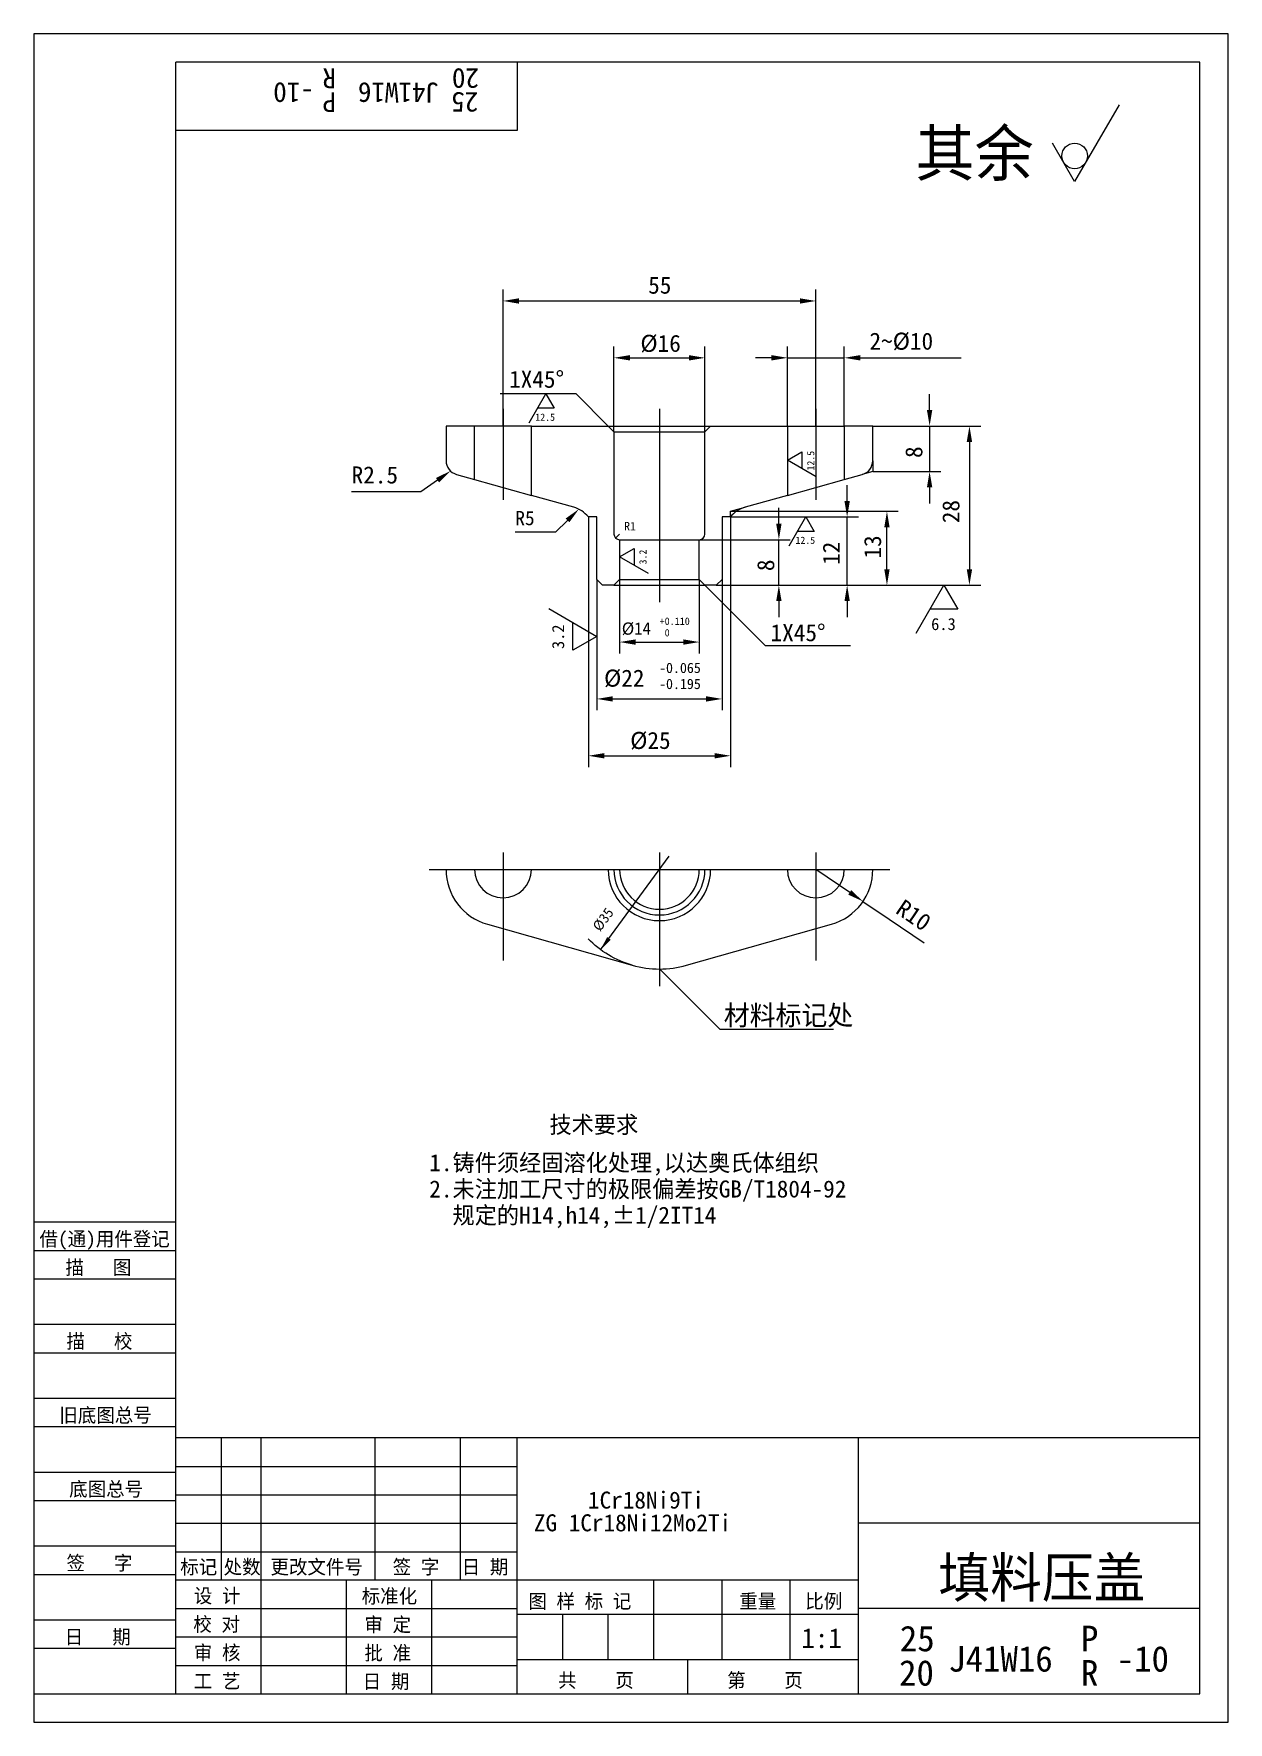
# Model space of a CAD drawing. Header units: metres. Extents: x 0 to 210, y 0 to 297.
import ezdxf

# ---------------------------------------------------------------- set-up
doc = ezdxf.new("R2010")
doc.units = ezdxf.units.M
for name, color, linetype in [('C', 6, 'Continuous'), ('D', 1, 'Continuous'), ('FL', 5, 'Continuous'), ('T', 7, 'Continuous'), ('TL', 4, 'Continuous')]:
    doc.layers.add(name, color=color, linetype=linetype)

# ---------------------------------------------------------------- blocks, each defined once
blk = doc.blocks.new('TUKUN4')
at = {"layer": 'FL'}
for p, q in [((0, 297), (0, 0)), ((210, 297), (0, 297)), ((210, 0), (210, 297)), ((0, 78), (25, 78)), ((0, 70), (25, 70)), ((0, 65), (25, 65)), ((0, 57), (25, 57)), ((0, 52), (25, 52)), ((33, 25), (33, 50)), ((40, 5), (40, 50)), ((60, 25), (60, 50)), ((75, 25), (75, 50)), ((25, 45), (85, 45)), ((0, 44), (25, 44)), ((0, 39), (25, 39)), ((25, 40), (85, 40)), ((25, 35), (85, 35)), ((0, 31), (25, 31)), ((25, 30), (85, 30)), ((0, 26), (25, 26)), ((70, 5), (70, 25)), ((0, 18), (25, 18)), ((25, 20), (85, 20)), ((25, 15), (85, 15)), ((0, 13), (25, 13)), ((25, 10), (85, 10)), ((0, 0), (210, 0))]:
    blk.add_line(p, q, dxfattribs=at)
at = {"layer": 'TL'}
for p, q in [((25, 5), (25, 292)), ((205, 292), (25, 292)), ((85, 292), (85, 280)), ((205, 5), (205, 292)), ((85, 280), (25, 280)), ((0, 88), (25, 88)), ((0, 83), (25, 83)), ((205, 50), (25, 50)), ((85, 5), (85, 50)), ((145, 5), (145, 50)), ((205, 35), (145, 35)), ((145, 25), (25, 25)), ((55, 5), (55, 25)), ((109, 11), (109, 25)), ((121, 11), (121, 25)), ((133, 11), (133, 25)), ((85, 19), (145, 19)), ((93, 11), (93, 19)), ((101, 11), (101, 19)), ((205, 20), (145, 20)), ((145, 11), (85, 11)), ((115, 5), (115, 11)), ((0, 5), (205, 5))]:
    blk.add_line(p, q, dxfattribs=at)
at = {"layer": 'T'}
for s, p in [('借(通)用件登记', (1, 83.76)), ('描   图', (5.56, 78.76)), ('描   校', (5.74, 65.76)), ('旧底图总号', (4.49, 52.76)), ('底图总号', (6.22, 39.76)), ('签   字', (5.74, 26.76)), ('标记', (25.75, 26.07)), ('处数', (33.38, 26.07)), ('更改文件号', (41.61, 26.07)), ('签 字', (63.1, 26.07)), ('日 期', (75.23, 26.07)), ('设 计', (28.14, 20.99)), ('标准化', (57.65, 20.93)), ('图 样 标 记', (86.95, 20.04)), ('重量', (124.03, 20.04)), ('比例', (135.64, 20.04)), ('校 对', (28.05, 15.99)), ('审 定', (58.13, 15.93)), ('日   期', (5.45, 13.76)), ('审 核', (28.14, 10.99)), ('批 准', (58.13, 10.93)), ('共    页', (92.18, 6.13)), ('第    页', (121.9, 6.13)), ('工 艺', (28.14, 5.99)), ('日 期', (57.84, 5.93))]:
    blk.add_text(s, height=2.5, dxfattribs=at).set_placement(p)

msp = doc.modelspace()

# ---------------------------------------------------------------- linework, layer by layer
at = {"layer": 'C'}
for points in [[(82.5, 231), (82.5, 215)], [(110, 231), (110, 197)], [(137.5, 231), (137.5, 215)], [(82.5, 153), (82.5, 134)], [(110, 153), (110, 129.5)], [(137.5, 153), (137.5, 134)], [(69.5, 150), (150.5, 150)]]:
    msp.add_lwpolyline(points, dxfattribs=at)
at = {"layer": 'D'}
for p, q in [((190.81, 284.52), (183, 271)), ((183, 271), (179.1, 277.76)), ((82.5, 228), (82.5, 252)), ((85.3, 250), (134.7, 250)), ((137.5, 228), (137.5, 252)), ((102, 227), (102, 242)), ((118, 227), (118, 242)), ((132.5, 228), (132.5, 242)), ((142.5, 228), (142.5, 242)), ((104.8, 240), (115.2, 240)), ((129.7, 240), (126.9, 240)), ((132.5, 240), (142.5, 240)), ((145.3, 240), (148.1, 240)), ((148.1, 240), (163.07, 240)), ((87.08, 228.59), (90, 233.66)), ((90, 233.66), (91.47, 231.12)), ((101, 228), (95.34, 233.66)), ((157.5, 230.8), (157.5, 233.6)), ((91.47, 231.12), (88.54, 231.12)), ((147.5, 228), (166.5, 228)), ((147.5, 228), (159.5, 228)), ((157.5, 228), (157.5, 220)), ((132.5, 222), (135.03, 223.46)), ((135.03, 223.46), (135.03, 220.54)), ((164.5, 225.2), (164.5, 202.8)), ((137.57, 219.07), (132.5, 222)), ((147.5, 220), (159.5, 220)), ((70.98, 218.48), (68.06, 216.4)), ((143, 214.8), (143, 217.6)), ((157.5, 217.2), (157.5, 214.4)), ((65.26, 216.4), (55.88, 216.4)), ((68.06, 216.4), (65.26, 216.4)), ((93.83, 211.4), (91.72, 209.31)), ((97.5, 212), (97.5, 168)), ((122.5, 213), (152, 213)), ((122.5, 212), (145, 212)), ((122.5, 212), (122.5, 168)), ((131, 210.8), (131, 213.6)), ((132.81, 206.93), (135.74, 212)), ((135.74, 212), (137.21, 209.47)), ((143, 200), (143, 212)), ((88.92, 209.31), (84.66, 209.31)), ((91.72, 209.31), (88.92, 209.31)), ((117, 208), (133, 208)), ((131, 200), (131, 208)), ((137.21, 209.47), (134.28, 209.47)), ((150, 202.8), (150, 210.2)), ((103, 205), (105.53, 206.46)), ((108.07, 202.07), (103, 205)), ((105.53, 206.46), (105.53, 203.54)), ((99, 201), (99, 178)), ((103, 201), (103, 188)), ((117, 201), (117, 188)), ((120, 200), (166.5, 200)), ((120, 200), (152, 200)), ((120, 200), (145, 200)), ((120, 200), (133, 200)), ((121, 201), (121, 178)), ((155.12, 191.55), (160, 200)), ((160, 200), (162.44, 195.78)), ((131, 197.2), (131, 194.4)), ((143, 197.2), (143, 194.4)), ((90.55, 195.88), (99, 191)), ((94.78, 188.56), (94.78, 193.44)), ((162.44, 195.78), (157.56, 195.78)), ((99, 191), (94.78, 188.56)), ((105.8, 190), (114.2, 190)), ((101.8, 180), (118.2, 180)), ((100.3, 170), (119.7, 170)), ((99.66, 135.88), (111.72, 152.35)), ((143.46, 145.96), (137.5, 150)), ((145.78, 144.39), (150.41, 141.25)), ((150.41, 141.25), (156.52, 137.11))]:
    msp.add_line(p, q, dxfattribs=at)
for points in [[(95.34, 233.66), (82, 233.66)], [(147.5, 221.9), (147.5, 220), (145.67, 219.49)], [(122.5, 212), (122.5, 213), (125.08, 213.72)], [(103, 209), (102.29, 208.29)], [(118, 200), (128.61, 189.39), (143.61, 189.39)], [(110, 132.5), (120.61, 121.89), (140.61, 121.89)]]:
    msp.add_lwpolyline(points, dxfattribs=at)
msp.add_lwpolyline([(105.23, 133.16, -0.13), (97.45, 137.81, -0.13)], format="xyb", dxfattribs=at)
msp.add_circle((183, 275.51), 2.25, dxfattribs=at)
for points in [[(85.3, 250.47), (85.3, 249.53), (82.5, 250)], [(134.7, 250.47), (134.7, 249.53), (137.5, 250)], [(104.8, 240.47), (104.8, 239.53), (102, 240)], [(115.2, 240.47), (115.2, 239.53), (118, 240)], [(129.7, 240.47), (129.7, 239.53), (132.5, 240)], [(145.3, 240.47), (145.3, 239.53), (142.5, 240)], [(157.03, 230.8), (157.97, 230.8), (157.5, 228)], [(164.03, 225.2), (164.97, 225.2), (164.5, 228)], [(70.7, 218.86), (71.25, 218.1), (73.26, 220.1)], [(157.03, 217.2), (157.97, 217.2), (157.5, 220)], [(142.53, 214.8), (143.47, 214.8), (143, 212)], [(93.5, 211.73), (94.16, 211.07), (95.82, 213.37)], [(149.53, 210.2), (150.47, 210.2), (150, 213)], [(130.53, 210.8), (131.47, 210.8), (131, 208)], [(149.53, 202.8), (150.47, 202.8), (150, 200)], [(164.03, 202.8), (164.97, 202.8), (164.5, 200)], [(130.53, 197.2), (131.47, 197.2), (131, 200)], [(142.53, 197.2), (143.47, 197.2), (143, 200)], [(105.8, 190.47), (105.8, 189.53), (103, 190)], [(114.2, 190.47), (114.2, 189.53), (117, 190)], [(101.8, 180.47), (101.8, 179.53), (99, 180)], [(118.2, 180.47), (118.2, 179.53), (121, 180)], [(100.3, 170.47), (100.3, 169.53), (97.5, 170)], [(119.7, 170.47), (119.7, 169.53), (122.5, 170)], [(143.2, 145.57), (143.72, 146.35), (145.78, 144.39)], [(100.8, 138.11), (99.66, 135.88), (101.43, 137.64)]]:
    msp.add_solid(points, dxfattribs=at)
at = {"layer": 'TL'}
for points in [[(77.5, 228), (72.5, 228), (72.5, 221.9, 0.34), (74.33, 219.49), (77.5, 218.6)], [(118, 200), (117, 201), (117, 208, 0.41), (118, 209), (118, 227), (119, 228), (132.5, 228), (132.5, 215.8), (125.08, 213.72, 0.16), (122.5, 212), (121, 212), (121, 201), (120, 200)], [(142.5, 228), (142.5, 218.6), (145.67, 219.49, 0.34), (147.5, 221.9), (147.5, 228)]]:
    msp.add_lwpolyline(points, format="xyb", close=True, dxfattribs=at)
for points in [[(87.5, 228), (77.5, 228)], [(101, 228), (119, 228)], [(102, 227), (118, 227)], [(132.5, 228), (142.5, 228)], [(77.5, 218.6), (87.5, 215.8)], [(132.5, 215.8), (142.5, 218.6)], [(103, 208), (117, 208)], [(102, 200), (118, 200)], [(103, 201), (117, 201)]]:
    msp.add_lwpolyline(points, dxfattribs=at)
for points in [[(97.5, 212, 0.16), (94.92, 213.72), (87.5, 215.8), (87.5, 228), (101, 228), (102, 227), (102, 209, 0.41), (103, 208), (103, 201), (102, 200), (100, 200), (99, 201), (99, 212), (97.5, 212)], [(72.5, 150, 0.34), (79.77, 140.38), (105.23, 133.16, 0.14), (114.77, 133.16), (140.23, 140.38, 0.34), (147.5, 150, 0.34)], [(77.5, 150, 1), (87.5, 150, 1)], [(101, 150, 1), (119, 150, 1)], [(102, 150, 1), (118, 150, 1)], [(103, 150, 1), (117, 150, 1)], [(132.5, 150, 1), (142.5, 150, 1)]]:
    msp.add_lwpolyline(points, format="xyb", dxfattribs=at)

# ---------------------------------------------------------------- block references
at = {"layer": 'D'}
msp.add_blockref('TUKUN4', (0, 0), dxfattribs=at)

# ---------------------------------------------------------------- texts
for s, height, rotation, p in [('-10', 3.5, 180, (49.24, 288.41)), ('R', 3.5, 180, (53.14, 290.9)), ('J41W16', 3.5, 180, (71.27, 288.41)), ('20', 3.5, 180, (78.28, 290.9)), ('P', 3.5, 180, (53.14, 286.72)), ('25', 3.5, 180, (78.16, 286.72)), ('12.5', 1.27, 90, (137.23, 220.18)), ('8', 3, 90, (156.23, 222.38)), ('28', 3, 90, (162.74, 210.91)), ('13', 3, 90, (148.97, 204.69)), ('3.2', 1.27, 90, (107.73, 203.66)), ('12', 3, 90, (141.71, 203.57)), ('8', 3, 90, (130.18, 202.48)), ('3.2', 2.12, 90, (93.24, 188.77)), ('%%C35', 1.8, 53.77, (99.55, 138.96)), ('R10', 3, 325.88, (151.33, 142.44))]:
    msp.add_text(s, height=height, rotation=rotation, dxfattribs=at).set_placement(p)
for s, height, p in [('其余', 8, (155, 272)), ('55', 3, (108.02, 251.28)), ('%%C16', 3, (106.65, 241.05)), ('2%%126%%C10', 3, (146.93, 241.43)), ('1X45%%D', 3, (83.57, 234.73)), ('12.5', 1.27, (88.18, 228.92)), ('R2.5', 3, (55.88, 217.9)), ('R5', 2.5, (84.66, 210.56)), ('R1', 1.5, (103.81, 209.63)), ('12.5', 1.27, (133.92, 207.27)), ('%%C14', 2.16, (103.38, 191.3)), ('+0.110', 1.3, (110.03, 193.02)), ('1X45%%d', 3, (129.54, 190.15)), ('6.3', 2.12, (157.77, 192.11)), (' 0', 1.3, (110.03, 190.99)), ('%%C22', 3, (100.26, 182.16)), ('-0.065', 1.8, (109.93, 184.56)), ('-0.195', 1.8, (109.93, 181.74)), ('%%C25', 3, (104.86, 171.2)), ('材料标记处', 3.5, (121.31, 122.6)), ('技术要求', 3, (90.67, 103.63)), ('1.铸件须经固溶化处理,以达奥氏体组织', 3, (69.54, 96.92)), ('2.未注加工尺寸的极限偏差按GB/T1804-92', 3, (69.54, 92.3)), ('  规定的H14,h14,%%P1/2IT14', 3, (69.54, 87.68)), ('1Cr18Ni9Ti', 3, (97.43, 37.58)), ('ZG 1Cr18Ni12Mo2Ti', 3, (87.92, 33.58)), ('填料压盖', 7, (159.04, 21.95)), ('1:1', 3.5, (134.94, 13.03)), ('25', 4.5, (152.27, 12.48)), ('P', 4.5, (184.1, 12.48)), ('J41W16', 4.5, (160.78, 8.9)), ('-10', 4.5, (190.4, 8.9)), ('20', 4.5, (152.13, 6.43)), ('R', 4.5, (184.1, 6.43))]:
    msp.add_text(s, height=height, dxfattribs=at).set_placement(p)

doc.saveas('drawing.dxf')
